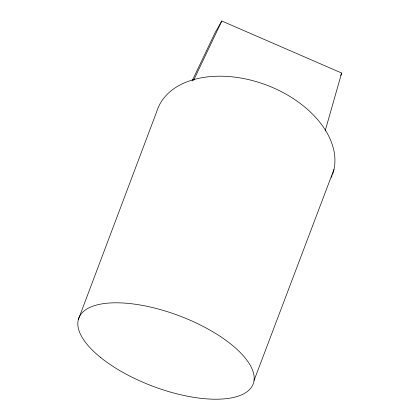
<?xml version="1.0" encoding="UTF-8"?>
<svg xmlns="http://www.w3.org/2000/svg" width="420" height="420" viewBox="0 0 420 420"><rect width="100%" height="100%" fill="white"/><g stroke="black" fill="none" stroke-linecap="round" stroke-linejoin="round"><path stroke-width="0.63" d="M325.127 131.024L341.649 73.043L221.802 21L215.145 32.608L192.082 80.986M78.351 319.541L156.807 111.4A93.382 60.895 20.7 0 1 264.185 84.21A93.382 60.895 20.7 0 1 332.567 174.374M254.058 380.42L333.984 169.423M340.746 75.385L341.649 73.043M193.526 80.498L221.802 21M332.11 175.581A93.382 60.895 20.7 0 1 331.359 177.361M100.27 357.205A93.198 37.632 20.7 0 0 249.785 389.319A93.198 37.632 20.7 0 0 147.956 306.506A93.198 37.632 20.7 0 0 100.27 357.205"/></g></svg>
